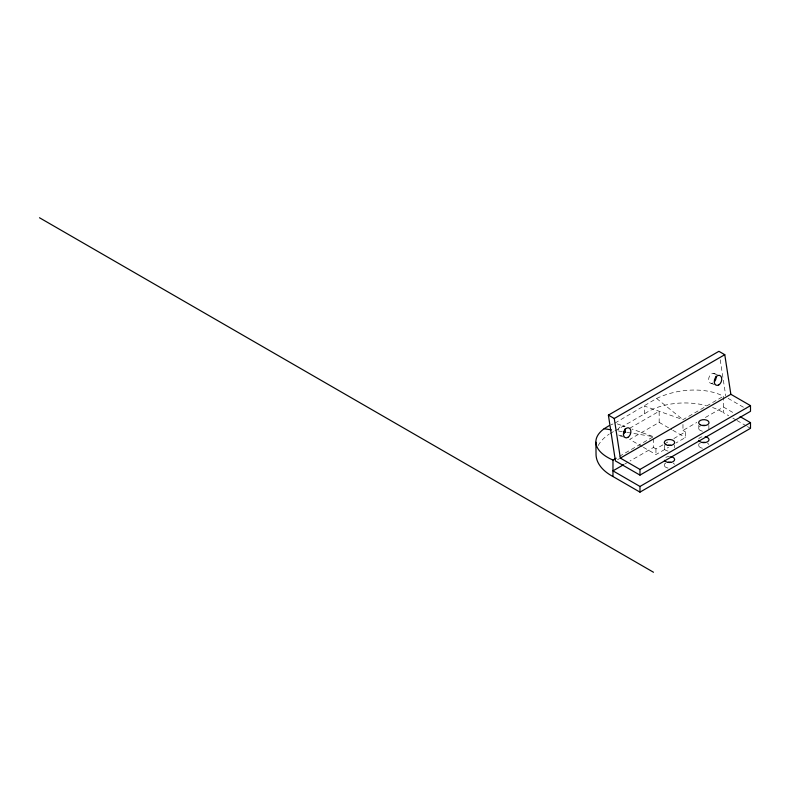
<?xml version="1.0" encoding="UTF-8"?>
<svg xmlns="http://www.w3.org/2000/svg" width="790" height="790" viewBox="0 0 790 790"><rect width="100%" height="100%" fill="white"/><g stroke="black" fill="none" stroke-linecap="round" stroke-linejoin="round"><path stroke-width="0.59" stroke-dasharray="3.95 2.96" d="M614.966 423.075L656.599 398.466A53.058 30.524 -9.3 0 1 723.482 396.254L723.482 412.726L728.676 415.718M614.966 430.886L644.433 413.871A52.584 30.366 0 0 1 671.451 403.947L678.432 403.176A52.584 30.366 0 0 1 706.25 405.586M629.699 428.269L659.166 411.254L659.166 422.383L629.699 439.398L642.3 446.676M619.36 456.373L653.488 436.673L653.488 447.466L630.025 461.005M644.433 413.871L644.433 406.06L682.965 419.658L723.482 396.254M617.543 459.701L619.676 458.476M624.692 464.086L628.958 461.627M682.965 424.447L682.965 430.451L696.82 422.443M705.351 417.515L723.482 407.048L733.87 413.051M653.488 447.466L655.947 448.878L663.314 444.622M664.37 444.019L668.577 441.59M673.84 438.549L685.414 431.863L685.414 437.532L675.944 443.002M643.346 447.278L655.947 454.556L668.577 447.259M611.045 424.822L613 423.944M618.6 431.044L622.214 431.626M627.023 432.397L653.488 436.673L631.961 429.069M713.597 373.334L718.12 374.924M711.138 383.397L714.525 384.592M617.227 423.875L625.167 426.669M620.269 435.853L623.656 437.058M728.074 398.358L746.224 408.835M732.834 418.117L735.954 419.925M736.991 420.517L746.343 425.919M747.38 426.521L750.5 428.318M682.965 430.451L685.414 431.863M659.166 422.383L671.767 429.651M672.813 430.264L685.414 437.532M656.599 398.466L682.965 419.658M720.204 359.746L725.753 395.918M708.867 425.277L708.867 429.098M698.804 425.277L698.804 429.098M698.804 443.842L698.804 446.113M674.482 445.125L674.482 447.812M664.42 445.125L664.42 448.947M664.42 463.7L664.42 465.962M655.947 448.878L655.947 454.556M622.204 435.409A5.214 3.525 -70.6 0 1 618.659 434.954M617.958 430.372A5.214 3.525 -70.6 0 1 624.337 426.689M713.074 382.943A5.214 3.525 -70.6 0 1 708.827 377.916A5.214 3.525 -70.6 0 1 715.207 374.233M668.103 451.08A5.214 3.012 0 0 1 664.42 447.397M702.488 431.222A5.214 3.012 0 0 1 700.157 426.195M698.804 438.885A5.214 3.012 0 0 1 702.488 436.761M702.488 448.236A5.214 3.012 0 0 1 700.157 443.21M707.524 443.21A5.214 3.012 0 0 1 708.867 444.553M712.54 407.502A52.584 30.366 0 0 1 723.482 412.726M668.103 468.095A5.214 3.012 0 0 1 665.773 463.059M673.139 463.059A5.214 3.012 0 0 1 674.482 464.411M598.208 445.58A52.584 30.366 0 0 1 609.139 434.164M610.048 433.582A52.584 30.366 0 0 1 613.929 431.399M665.773 457.39A5.214 3.012 0 0 1 670.799 456.61"/><path stroke-width="1.19" d="M740.112 416.646L750.5 422.65L750.5 428.318L639.979 492.131L612.971 476.528L612.971 460.066A53.058 24.618 0.4 0 1 604.162 428.713L609.09 425.701M608.389 415.115L718.91 351.313L724.776 354.7L730.849 394.289L750.5 405.635L750.5 411.304L639.979 475.116L615.42 460.935L608.389 415.115L614.264 418.503L620.338 458.091L639.979 469.438L750.5 405.635M614.264 418.503L724.776 354.7M612.971 460.066L616.17 458.22M620.338 458.091L730.849 394.289M623.626 464.698L612.971 470.86L639.979 486.452L750.5 422.65M604.162 428.713L611.381 429.879M623.419 431.814L625.818 432.209M39.5 217.754L653.488 572.246M595.887 442.212L596.045 454.625A52.584 30.366 0 0 0 612.971 476.528M639.979 469.438L639.979 475.116M639.979 486.452L639.979 492.131M625.176 428.703A5.214 3.525 -70.6 0 1 623.952 433.73M716.056 376.238A5.214 3.525 -70.6 0 1 714.822 381.264M668.103 445.264A5.214 3.012 0 0 1 670.799 445.264M702.488 425.415A5.214 3.012 0 0 1 705.184 425.415M705.184 436.761A5.214 3.012 0 0 1 707.524 441.788A5.214 3.012 0 0 1 698.804 440.445M702.488 442.43A5.214 3.012 0 0 1 705.184 442.43M670.799 456.61A5.214 3.012 0 0 1 673.139 461.637A5.214 3.012 0 0 1 664.42 460.294M668.103 462.278A5.214 3.012 0 0 1 670.799 462.278M718.722 384.937A5.214 3.525 -70.6 0 0 720.855 376.228A5.214 3.525 -70.6 0 0 714.476 379.911A5.214 3.525 -70.6 0 0 718.722 384.937M627.852 437.403A5.214 3.525 -70.6 0 0 629.986 428.684A5.214 3.525 -70.6 0 0 623.606 432.367A5.214 3.525 -70.6 0 0 627.852 437.403M665.773 444.622A5.214 3.012 0 0 0 674.482 443.279A5.214 3.012 0 0 0 668.103 439.596A5.214 3.012 0 0 0 665.773 444.622M700.157 424.773A5.214 3.012 0 0 0 708.867 423.43A5.214 3.012 0 0 0 702.488 419.747A5.214 3.012 0 0 0 700.157 424.773"/></g></svg>
